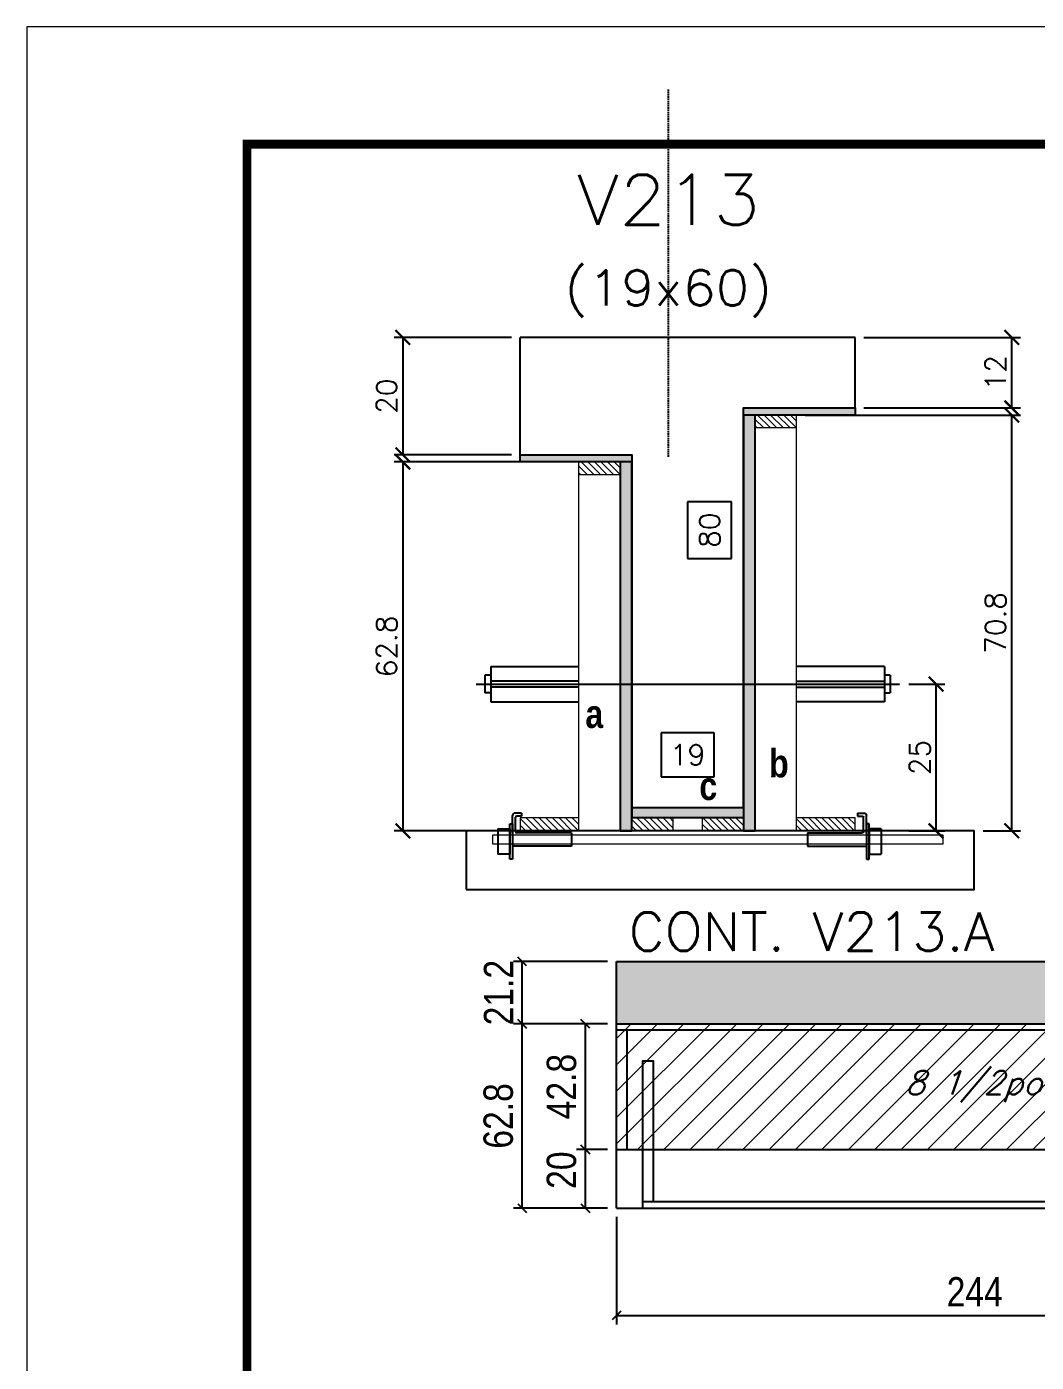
# Model space of a CAD drawing. Extents: x 137137 to 143418, y 10464 to 34486.
# Drawn here: x 141905.8 to 142249.6, y 31733.9 to 32188.6 of the extents above; entities that cross this region are included whole.
import ezdxf
from ezdxf.enums import TextEntityAlignment as Align

# ---------------------------------------------------------------- set-up
doc = ezdxf.new("R2010")
doc.units = 0
doc.linetypes.add('DASHED', pattern=[0.75, 0.5, -0.25])
doc.linetypes.add('HIDDEN', pattern=[0.375, 0.25, -0.125])
for name, color, linetype in [('barrote', 251, 'Continuous'), ('COTA', 241, 'Continuous'), ('Cota Seção (2x)', 4, 'Continuous'), ('detalhes', 4, 'Continuous'), ('Painéis', 200, 'Continuous'), ('presilha', 1, 'Continuous'), ('SARR_2.2x7', 40, 'Continuous'), ('SARR_3.5x7', 81, 'Continuous'), ('TENSOR', 3, 'Continuous'), ('texto', 7, 'Continuous'), ('Texto de Titulo', 7, 'Continuous'), ('Texto Qtd Sarr', 242, 'Continuous')]:
    doc.layers.add(name, color=color, linetype=linetype)
for name, color, linetype, lineweight in [('CONCRETO', 251, 'Continuous', 25), ('Folhas', 255, 'Continuous', 9), ('Hachura', 251, 'Continuous', 9), ('Madeira', 126, 'Continuous', 18), ('SARRAFO DE PRESSAO', 251, 'DASHED', 9), ('SCO-___-LAJ', 2, 'Continuous', 0), ('Texto Seção', 7, 'Continuous', 15)]:
    doc.layers.add(name, color=color, linetype=linetype, lineweight=lineweight)
doc.styles.add('COTA TECNICA', font='techl___.ttf', dxfattribs={"height": 10})
doc.styles.add('REGUA-120', font='ROMANS.shx', dxfattribs={"height": 15})
doc.styles.add('Romans', font='romans.shx')
doc.styles.add('TECNICA', font='techb___.ttf', dxfattribs={"height": 10})
doc.dimstyles.new('Cota Seção (2x)', dxfattribs={"dimtxt": 7, "dimasz": 5, "dimexe": 3, "dimexo": 3, "dimgap": 2, "dimtad": 3, "dimdec": 1, "dimlfac": 0.5, "dimzin": 12, "dimdsep": 46, "dimtxsty": 'Romans', "dimblk": 'ARCHTICK', "dimcen": 0, "dimclrd": 4, "dimclre": 4, "dimclrt": 1, "dimadec": 1, "dimazin": 3, "dimtfac": 1, "dimtdec": 1, "dimtmove": 0, "dimatfit": 3, "dimldrblk": 'OBLIQUE', "dimfxl": 1, "dimtolj": 1, "dimtzin": 12, "dimarcsym": 0})
doc.dimstyles.new('Cota Seção interna', dxfattribs={"dimtxt": 7, "dimasz": 6, "dimexe": 0.18, "dimexo": 2, "dimgap": -4, "dimtad": 3, "dimdec": 1, "dimlfac": 0.5, "dimzin": 12, "dimdsep": 46, "dimtxsty": 'Romans', "dimblk": 'ARCHTICK', "dimcen": 0.09, "dimse1": 1, "dimse2": 1, "dimsd1": 1, "dimsd2": 1, "dimclrd": 180, "dimclre": 5, "dimclrt": 1, "dimadec": 0, "dimazin": 3, "dimtfac": 1, "dimtdec": 1, "dimtofl": 0, "dimtmove": 0, "dimatfit": 3, "dimldrblk": 'ARCHTICK', "dimfxl": 1, "dimtolj": 1, "dimtzin": 0, "dimarcsym": 0})
doc.dimstyles.new('PAINEL', dxfattribs={"dimtxt": 10, "dimasz": 3, "dimexe": 3, "dimexo": 3, "dimgap": 3, "dimtad": 1, "dimdec": 1, "dimzin": 12, "dimdsep": 46, "dimtxsty": 'COTA TECNICA', "dimblk1": 'OBLIQUE', "dimblk2": 'OBLIQUE', "dimsah": 1, "dimcen": 0.9, "dimclrd": 4, "dimclre": 4, "dimclrt": 240, "dimadec": 1, "dimazin": 3, "dimtfac": 1, "dimtdec": 1, "dimtmove": 0, "dimatfit": 3, "dimfxl": 1, "dimtolj": 1, "dimtzin": 12, "dimarcsym": 0})

# ---------------------------------------------------------------- blocks, each defined once
blk = doc.blocks.new('9999999999')
at = {"layer": 'Folhas'}
blk.add_lwpolyline([(98138.98, 34190.21), (99623.98, 34190.21), (99623.98, 35240.21), (98138.98, 35240.21)], close=True, dxfattribs=at)
at = {"layer": 'Folhas', "color": 30, "const_width": 3}
blk.add_lwpolyline([(98213.98, 34230.21), (99583.98, 34230.21), (99583.98, 35200.21), (98213.98, 35200.21)], close=True, dxfattribs=at)
blk = doc.blocks.new('titulo1')
at = {"layer": 'Defpoints', "color": 252, "linetype": 'HIDDEN', "ltscale": 2}
blk.add_line((0, 0), (0, 125), dxfattribs=at)
at = {"layer": 'Defpoints', "style": 'Romans', "oblique": 15}
blk.add_attdef('FOLHA', text='', height=10, dxfattribs=at).set_placement((0, 15.58), align=Align.MIDDLE_CENTER)
at = {"layer": 'Texto Qtd Sarr', "color": 3, "style": 'Romans', "oblique": 15}
for tag, height, p in [('TITULO', 17, (0, 71.45)), ('SEÇÃO', 12, (0, 41.55))]:
    blk.add_attdef(tag, text='', height=height, dxfattribs=at).set_placement(p, align=Align.MIDDLE_CENTER)
blk = doc.blocks.new('*D17')
at = {"layer": 'Cota Seção (2x)', "color": 180, "lineweight": -2, "transparency": 16777216}
for p, q in [((142145.84, 32026.85), (142130.84, 32026.85)), ((142130.84, 32026.85), (142130.84, 32007.52)), ((142145.84, 32007.52), (142145.84, 32026.85)), ((142130.84, 32007.52), (142145.84, 32007.52))]:
    blk.add_line(p, q, dxfattribs=at)
at = {"layer": 'Defpoints', "color": 0, "transparency": 16777216}
for p in [(142149.84, 32082.81), (142149.84, 32082.81), (142149.84, 31922.81)]:
    blk.add_point(p, dxfattribs=at)
at = {"layer": 'Cota Seção (2x)', "color": 1, "transparency": 16777216, "insert": (142138.34, 32017.18), "char_height": 7, "attachment_point": 5, "rotation": 90, "style": 'Romans'}
blk.add_mtext('\\A1;80', dxfattribs=at)
blk = doc.blocks.new('_ArchTick')
at = {"color": 0, "linetype": 'ByBlock', "const_width": 0.15}
blk.add_lwpolyline([(-0.5, -0.5), (0.5, 0.5)], dxfattribs=at)
blk = doc.blocks.new('PRESILHA METÁLICA 1')
at = {"layer": 'presilha'}
for p, q in [((12, 21), (8.64, 21)), ((12, 21), (12, 19.5)), ((6, 15.5), (7.5, 15.5)), ((6, -2.5), (6, 15.5)), ((7.5, 10.64), (7.5, 19.86)), ((7.5, 15.5), (7.5, -2.5)), ((9, 11.57), (9, 18.93)), ((12, 19.5), (9.57, 19.5)), ((0, 13), (6, 13)), ((0, 13), (0, 0)), ((6, 13), (6, 0)), ((37.5, 11), (9.57, 11)), ((37.5, 11), (37.5, 4.1)), ((6, 0), (0, 0)), ((37.5, 4.1), (7.5, 4.1)), ((7.5, -2.5), (6, -2.5))]:
    blk.add_line(p, q, dxfattribs=at)
for centre, radius, start, end in [((8.64, 19.86), 1.14, 90, 180), ((9.57, 18.93), 0.57, 90, 180), ((9.57, 11.57), 0.57, 180, 270)]:
    blk.add_arc(centre, radius, start, end, dxfattribs=at)
blk = doc.blocks.new('*D18')
at = {"layer": 'Cota Seção (2x)', "color": 180, "lineweight": -2, "transparency": 16777216}
for p, q in [((142139.84, 31948.23), (142121.84, 31948.23)), ((142121.84, 31948.23), (142121.84, 31933.23)), ((142139.84, 31933.23), (142139.84, 31948.23)), ((142121.84, 31933.23), (142139.84, 31933.23))]:
    blk.add_line(p, q, dxfattribs=at)
at = {"layer": 'Defpoints', "color": 0, "transparency": 16777216}
for p in [(142149.84, 31929.23), (142111.84, 31914.81), (142149.84, 31914.81)]:
    blk.add_point(p, dxfattribs=at)
at = {"layer": 'Cota Seção (2x)', "color": 1, "transparency": 16777216, "insert": (142130.84, 31940.73), "char_height": 7, "attachment_point": 5, "style": 'Romans'}
blk.add_mtext('\\A1;19', dxfattribs=at)
blk = doc.blocks.new('*D96')
at = {"layer": 'COTA', "color": 4, "lineweight": -2, "transparency": 16777216}
for p, q in [((142090.84, 32040.41), (142030.87, 32040.41)), ((142033.87, 32040.41), (142033.87, 31914.81)), ((142090.84, 31914.81), (142030.87, 31914.81))]:
    blk.add_line(p, q, dxfattribs=at)
at = {"layer": 'Defpoints', "color": 0, "transparency": 16777216}
for p in [(142093.84, 32040.41), (142033.87, 31914.81), (142093.84, 31914.81)]:
    blk.add_point(p, dxfattribs=at)
at = {"layer": 'COTA', "color": 4, "lineweight": -2, "transparency": 16777216, "xscale": 5, "yscale": 5, "zscale": 5}
for p, rotation in [((142033.87, 32040.41), 90), ((142033.87, 31914.81), 270)]:
    blk.add_blockref('_ArchTick', p, dxfattribs=dict(at, rotation=rotation))
at = {"layer": 'COTA', "color": 1, "transparency": 16777216, "insert": (142028.37, 31977.61), "char_height": 7, "attachment_point": 5, "rotation": 90, "style": 'Romans'}
blk.add_mtext('\\A1;62.8', dxfattribs=at)
blk = doc.blocks.new('_Oblique')
at = {"color": 0, "linetype": 'ByBlock', "lineweight": -2}
blk.add_line((-0.5, -0.5), (0.5, 0.5), dxfattribs=at)
blk = doc.blocks.new('*D97')
at = {"layer": 'COTA', "color": 4, "lineweight": -2, "transparency": 16777216}
for p, q in [((142206.14, 31964.78), (142218.42, 31964.78)), ((142215.42, 31964.78), (142215.42, 31914.81)), ((142206.14, 31914.81), (142218.42, 31914.81))]:
    blk.add_line(p, q, dxfattribs=at)
at = {"layer": 'Defpoints', "color": 0, "transparency": 16777216}
for p in [(142203.14, 31964.78), (142203.14, 31914.81), (142215.42, 31914.81)]:
    blk.add_point(p, dxfattribs=at)
at = {"layer": 'COTA', "color": 4, "lineweight": -2, "transparency": 16777216, "xscale": 5, "yscale": 5, "zscale": 5}
for p, rotation in [((142215.42, 31964.78), 90), ((142215.42, 31914.81), 270)]:
    blk.add_blockref('_ArchTick', p, dxfattribs=dict(at, rotation=rotation))
at = {"layer": 'COTA', "color": 1, "transparency": 16777216, "insert": (142209.92, 31939.79), "char_height": 7, "attachment_point": 5, "rotation": 90, "style": 'Romans'}
blk.add_mtext('\\A1;25', dxfattribs=at)
blk = doc.blocks.new('*D98')
at = {"layer": 'COTA', "color": 4, "lineweight": -2, "transparency": 16777216}
for p, q in [((142070.84, 32082.81), (142030.87, 32082.81)), ((142033.87, 32082.81), (142033.87, 32042.81)), ((142070.84, 32042.81), (142030.87, 32042.81))]:
    blk.add_line(p, q, dxfattribs=at)
at = {"layer": 'Defpoints', "color": 0, "transparency": 16777216}
for p in [(142073.84, 32082.81), (142033.87, 32042.81), (142073.84, 32042.81)]:
    blk.add_point(p, dxfattribs=at)
at = {"layer": 'COTA', "color": 4, "lineweight": -2, "transparency": 16777216, "xscale": 5, "yscale": 5, "zscale": 5}
for p, rotation in [((142033.87, 32082.81), 90), ((142033.87, 32042.81), 270)]:
    blk.add_blockref('_ArchTick', p, dxfattribs=dict(at, rotation=rotation))
at = {"layer": 'COTA', "color": 1, "transparency": 16777216, "insert": (142028.37, 32062.81), "char_height": 7, "attachment_point": 5, "rotation": 90, "style": 'Romans'}
blk.add_mtext('\\A1;20', dxfattribs=at)
blk = doc.blocks.new('*D99')
at = {"layer": 'COTA', "color": 4, "lineweight": -2, "transparency": 16777216}
for p, q in [((142170.84, 32056.41), (142244.22, 32056.41)), ((142241.22, 31914.81), (142241.22, 32056.41)), ((142231.44, 31914.81), (142244.22, 31914.81))]:
    blk.add_line(p, q, dxfattribs=at)
at = {"layer": 'Defpoints', "color": 0, "transparency": 16777216}
for p in [(142167.84, 32056.41), (142241.22, 32056.41), (142228.44, 31914.81)]:
    blk.add_point(p, dxfattribs=at)
at = {"layer": 'COTA', "color": 4, "lineweight": -2, "transparency": 16777216, "xscale": 5, "yscale": 5, "zscale": 5}
for p, rotation in [((142241.22, 32056.41), 90), ((142241.22, 31914.81), 270)]:
    blk.add_blockref('_ArchTick', p, dxfattribs=dict(at, rotation=rotation))
at = {"layer": 'COTA', "color": 1, "transparency": 16777216, "insert": (142235.72, 31985.61), "char_height": 7, "attachment_point": 5, "rotation": 90, "style": 'Romans'}
blk.add_mtext('\\A1;70.8', dxfattribs=at)
blk = doc.blocks.new('*D100')
at = {"layer": 'COTA', "color": 4, "lineweight": -2, "transparency": 16777216}
for p, q in [((142190.84, 32082.81), (142244.22, 32082.81)), ((142241.22, 32058.81), (142241.22, 32082.81)), ((142190.84, 32058.81), (142244.22, 32058.81))]:
    blk.add_line(p, q, dxfattribs=at)
at = {"layer": 'Defpoints', "color": 0, "transparency": 16777216}
for p in [(142187.84, 32082.81), (142241.22, 32082.81), (142187.84, 32058.81)]:
    blk.add_point(p, dxfattribs=at)
at = {"layer": 'COTA', "color": 4, "lineweight": -2, "transparency": 16777216, "xscale": 5, "yscale": 5, "zscale": 5}
for p, rotation in [((142241.22, 32082.81), 90), ((142241.22, 32058.81), 270)]:
    blk.add_blockref('_ArchTick', p, dxfattribs=dict(at, rotation=rotation))
at = {"layer": 'COTA', "color": 1, "transparency": 16777216, "insert": (142235.72, 32070.81), "char_height": 7, "attachment_point": 5, "rotation": 90, "style": 'Romans'}
blk.add_mtext('\\A1;12', dxfattribs=at)
blk = doc.blocks.new('*D137')
at = {"layer": 'COTA', "color": 4, "linetype": 'ByBlock', "lineweight": -2, "transparency": 16777216}
for p, q in [((142106.61, 31783.33), (142106.61, 31746.77)), ((142350.61, 31783.33), (142350.61, 31746.77)), ((142106.61, 31749.77), (142350.61, 31749.77))]:
    blk.add_line(p, q, dxfattribs=at)
at = {"layer": 'Defpoints', "color": 0, "linetype": 'ByBlock', "transparency": 16777216}
for p in [(142106.61, 31786.33), (142350.61, 31786.33), (142350.61, 31749.77)]:
    blk.add_point(p, dxfattribs=at)
at = {"layer": 'COTA', "color": 4, "linetype": 'ByBlock', "lineweight": -2, "transparency": 16777216, "xscale": 3, "yscale": 3, "zscale": 3, "rotation": 180}
blk.add_blockref('_Oblique', (142106.61, 31749.77), dxfattribs=at)
at = {"layer": 'COTA', "color": 4, "linetype": 'ByBlock', "lineweight": -2, "transparency": 16777216, "xscale": 3, "yscale": 3, "zscale": 3}
blk.add_blockref('_Oblique', (142350.61, 31749.77), dxfattribs=at)
at = {"layer": 'COTA', "color": 240, "linetype": 'ByBlock', "transparency": 16777216, "insert": (142228.61, 31757.85), "char_height": 10, "attachment_point": 5, "style": 'COTA TECNICA'}
blk.add_mtext('\\A1;244', dxfattribs=at)
blk = doc.blocks.new('*D5474')
at = {"layer": 'COTA', "color": 4, "lineweight": -2, "transparency": 16777216}
for p, q in [((142103.61, 31806.33), (142093.03, 31806.33)), ((142096.03, 31786.33), (142096.03, 31806.33)), ((142103.61, 31786.33), (142093.03, 31786.33))]:
    blk.add_line(p, q, dxfattribs=at)
at = {"layer": 'Defpoints', "color": 0, "transparency": 16777216}
for p in [(142096.03, 31806.33), (142106.61, 31806.33), (142106.61, 31786.33)]:
    blk.add_point(p, dxfattribs=at)
at = {"layer": 'COTA', "color": 4, "lineweight": -2, "transparency": 16777216, "xscale": 3, "yscale": 3, "zscale": 3}
for p, rotation in [((142096.03, 31806.33), 90), ((142096.03, 31786.33), 270)]:
    blk.add_blockref('_Oblique', p, dxfattribs=dict(at, rotation=rotation))
at = {"layer": 'COTA', "color": 240, "transparency": 16777216, "insert": (142087.93, 31799.27), "char_height": 10, "attachment_point": 5, "rotation": 90, "style": 'COTA TECNICA'}
blk.add_mtext('\\A1;20', dxfattribs=at)
blk = doc.blocks.new('*D5475')
at = {"layer": 'COTA', "color": 4, "lineweight": -2, "transparency": 16777216}
for p, q in [((142103.61, 31849.13), (142093.03, 31849.13)), ((142096.03, 31806.33), (142096.03, 31849.13)), ((142103.61, 31806.33), (142093.03, 31806.33))]:
    blk.add_line(p, q, dxfattribs=at)
at = {"layer": 'Defpoints', "color": 0, "transparency": 16777216}
for p in [(142096.03, 31849.13), (142106.61, 31849.13), (142106.61, 31806.33)]:
    blk.add_point(p, dxfattribs=at)
at = {"layer": 'COTA', "color": 4, "lineweight": -2, "transparency": 16777216, "xscale": 3, "yscale": 3, "zscale": 3}
for p, rotation in [((142096.03, 31849.13), 90), ((142096.03, 31806.33), 270)]:
    blk.add_blockref('_Oblique', p, dxfattribs=dict(at, rotation=rotation))
at = {"layer": 'COTA', "color": 240, "transparency": 16777216, "insert": (142087.94, 31827.73), "char_height": 10, "attachment_point": 5, "rotation": 90, "style": 'COTA TECNICA'}
blk.add_mtext('\\A1;42.8', dxfattribs=at)
blk = doc.blocks.new('*D5476')
at = {"layer": 'COTA', "color": 4, "lineweight": -2, "transparency": 16777216}
for p, q in [((142103.61, 31849.13), (142071.53, 31849.13)), ((142074.53, 31786.33), (142074.53, 31849.13)), ((142103.61, 31786.33), (142071.53, 31786.33))]:
    blk.add_line(p, q, dxfattribs=at)
at = {"layer": 'Defpoints', "color": 0, "transparency": 16777216}
for p in [(142074.53, 31849.13), (142106.61, 31849.13), (142106.61, 31786.33)]:
    blk.add_point(p, dxfattribs=at)
at = {"layer": 'COTA', "color": 4, "lineweight": -2, "transparency": 16777216, "xscale": 3, "yscale": 3, "zscale": 3}
for p, rotation in [((142074.53, 31849.13), 90), ((142074.53, 31786.33), 270)]:
    blk.add_blockref('_Oblique', p, dxfattribs=dict(at, rotation=rotation))
at = {"layer": 'COTA', "color": 240, "transparency": 16777216, "insert": (142066.41, 31817.73), "char_height": 10, "attachment_point": 5, "rotation": 90, "style": 'COTA TECNICA'}
blk.add_mtext('\\A1;62.8', dxfattribs=at)
blk = doc.blocks.new('*D5477')
at = {"layer": 'COTA', "color": 4, "lineweight": -2, "transparency": 16777216}
for p, q in [((142103.61, 31870.33), (142071.53, 31870.33)), ((142074.53, 31849.13), (142074.53, 31870.33)), ((142103.61, 31849.13), (142071.53, 31849.13))]:
    blk.add_line(p, q, dxfattribs=at)
at = {"layer": 'Defpoints', "color": 0, "transparency": 16777216}
for p in [(142074.53, 31870.33), (142106.61, 31870.33), (142106.61, 31849.13)]:
    blk.add_point(p, dxfattribs=at)
at = {"layer": 'COTA', "color": 4, "lineweight": -2, "transparency": 16777216, "xscale": 3, "yscale": 3, "zscale": 3}
for p, rotation in [((142074.53, 31870.33), 90), ((142074.53, 31849.13), 270)]:
    blk.add_blockref('_Oblique', p, dxfattribs=dict(at, rotation=rotation))
at = {"layer": 'COTA', "color": 240, "transparency": 16777216, "insert": (142066.47, 31859.73), "char_height": 10, "attachment_point": 5, "rotation": 90, "style": 'COTA TECNICA'}
blk.add_mtext('\\A1;21.2', dxfattribs=at)

msp = doc.modelspace()

# ---------------------------------------------------------------- hatches: boundary and pattern name
at = {"layer": 'COTA', "linetype": 'ByBlock'}
h = msp.add_hatch(dxfattribs=at)
h.set_pattern_fill('AR-CONC', color=256, scale=0.03)
h.set_pattern_definition([(50, (4495.9943, 1461.874), (5.46554007, -0.47817257), [0.5715, -6.2865]), (355, (4495.994, 1461.874), (-1.05730264, 5.73170536), [0.4572, -5.02921753]), (100.4514447, (4496.4497, 1461.834), (4.40823741, 5.25353256), [0.48570026, -5.34270734]), (46.1842, (4495.994, 1463.398), (8.13237123, -1.26126984), [0.85725, -9.42975]), (96.6355576, (4496.672, 1463.293), (7.122124, 7.42278374), [0.7285507, -8.01406824]), (351.184151, (4495.994, 1463.398), (7.122124, 7.42278374), [0.685799, -7.54379196]), (21, (4496.7563, 1463.017), (4.54843174, -3.06795595), [0.5715, -6.2865]), (326, (4496.756, 1463.017), (1.85406085, 5.52563898), [0.4572, -5.0292]), (71.451445, (4497.1353, 1462.7614), (6.40249258, 2.45768307), [0.48570026, -5.34269813]), (37.5, (4495.9943, 1461.8741), (0.092658098, 2.536651166), [0, -4.96824, 0, -5.1054, 0, -5.04825]), (7.5, (4495.9943, 1461.874), (2.004589875, 3.005417245), [0, -2.91084, 0, -4.85394, 0, -1.92405]), (327.5, (4494.295, 1461.8741), (4.067717855, -0.17186232), [0, -1.905, 0, -5.9436, 0, -7.8867]), (317.5, (4493.533, 1461.874), (4.44387544, 0.76279473), [0, -2.4765, 0, -3.94716, 0, -5.6007])])
h.paths.add_polyline_path([(142106.61, 31870.33), (142106.61, 31849.13), (143287.61, 31849.13), (143287.61, 31870.33)])
at = {"layer": 'Hachura'}
h = msp.add_hatch(color=256, dxfattribs=at)
h.dxf.hatch_style = 1
h.paths.add_polyline_path([(142149.84, 32056.41), (142149.84, 32058.81), (142187.84, 32058.81), (142187.84, 32056.41)])
h = msp.add_hatch(color=256, dxfattribs=at)
h.dxf.hatch_style = 1
h.paths.add_polyline_path([(142153.84, 32056.41), (142149.84, 32056.41), (142149.84, 31914.81), (142153.84, 31914.81)])
h = msp.add_hatch(dxfattribs=at)
h.set_pattern_fill('ANSI31', color=256, scale=0.5, angle=270, style=0)
h.set_pattern_definition([(315, (165059.6576, 23748.7661), (1.12253202, 1.12253202), [])])
h.paths.add_polyline_path([(142153.84, 32052.01), (142153.84, 32056.41), (142167.84, 32056.41), (142167.84, 32052.01)])
h = msp.add_hatch(color=256, dxfattribs=at)
h.dxf.hatch_style = 1
h.paths.add_polyline_path([(142073.84, 32040.41), (142073.84, 32042.81), (142111.84, 32042.81), (142111.84, 32040.41)])
h = msp.add_hatch(dxfattribs=at)
h.set_pattern_fill('ANSI31', color=256, scale=0.5, angle=270, style=0)
h.set_pattern_definition([(315, (164999.6576, 23732.7661), (1.12253202, 1.12253202), [])])
h.paths.add_polyline_path([(142093.84, 32036.01), (142093.84, 32040.41), (142107.84, 32040.41), (142107.84, 32036.01)])
h = msp.add_hatch(color=256, dxfattribs=at)
h.dxf.hatch_style = 1
h.paths.add_polyline_path([(142111.84, 32040.41), (142107.84, 32040.41), (142107.84, 31914.81), (142111.84, 31914.81)])
h = msp.add_hatch(color=256, dxfattribs=at)
h.dxf.hatch_style = 1
h.paths.add_polyline_path([(142111.84, 31919.21), (142111.84, 31922.81), (142149.84, 31922.81), (142149.84, 31919.21)])
h = msp.add_hatch(dxfattribs=at)
h.set_pattern_fill('ANSI31', color=256, scale=0.5, angle=270, style=0)
h.set_pattern_definition([(315, (164965.6576, 23685.1661), (1.12253202, 1.12253202), [])])
h.paths.add_polyline_path([(142093.84, 31914.81), (142093.84, 31919.21), (142073.84, 31919.21), (142073.84, 31914.81)])
h = msp.add_hatch(dxfattribs=at)
h.set_pattern_fill('ANSI31', color=256, scale=0.5, angle=270, style=0)
h.set_pattern_definition([(315, (165068.4597, 23685.1661), (1.12253202, 1.12253202), [])])
h.paths.add_polyline_path([(142111.84, 31914.81), (142111.84, 31919.21), (142125.84, 31919.21), (142125.84, 31914.81)])
h = msp.add_hatch(dxfattribs=at)
h.set_pattern_fill('ANSI31', color=256, scale=0.5, angle=270, style=0)
h.set_pattern_definition([(315, (165068.4576, 23685.1661), (1.12253202, 1.12253202), [])])
h.paths.add_polyline_path([(142149.84, 31914.81), (142149.84, 31919.21), (142135.84, 31919.21), (142135.84, 31914.81)])
h = msp.add_hatch(dxfattribs=at)
h.set_pattern_fill('ANSI31', color=256, scale=0.5, angle=270, style=0)
h.set_pattern_definition([(315, (165059.6576, 23685.1661), (1.12253202, 1.12253202), [])])
h.paths.add_polyline_path([(142187.84, 31914.81), (142187.84, 31919.21), (142167.84, 31919.21), (142167.84, 31914.81)])
at = {"layer": 'Hachura', "linetype": 'ByBlock'}
h = msp.add_hatch(dxfattribs=at)
h.set_pattern_fill('ANSI31', color=256, scale=2)
h.set_pattern_definition([(45, (-19.205, 13.794), (-4.49012806, 4.49012806), [])])
h.paths.add_polyline_path([(142350.61, 31806.33), (142350.61, 31849.13), (142106.61, 31849.13), (142106.61, 31806.33)])
h.paths.add_polyline_path([(142197.12, 31819.74), (142264.74, 31819.74), (142270.24, 31835.71), (142202.62, 31835.71)], flags=24)

# ---------------------------------------------------------------- linework, layer by layer
at = {"ltscale": 3}
for p, q in [((142063.84, 31970.78), (142063.84, 31958.78)), ((142063.84, 31970.78), (142093.84, 31970.78)), ((142197.84, 31970.78), (142167.84, 31970.78)), ((142197.84, 31970.78), (142197.84, 31958.78)), ((142061.84, 31967.78), (142061.84, 31961.78)), ((142063.84, 31967.78), (142061.84, 31967.78)), ((142199.84, 31967.78), (142197.84, 31967.78)), ((142199.84, 31967.78), (142199.84, 31961.78)), ((142063.84, 31961.78), (142061.84, 31961.78)), ((142093.84, 31965.78), (142063.84, 31965.78)), ((142093.84, 31963.78), (142063.84, 31963.78)), ((142167.84, 31965.78), (142197.84, 31965.78)), ((142167.84, 31963.78), (142197.84, 31963.78)), ((142197.84, 31961.78), (142199.84, 31961.78)), ((142063.84, 31958.78), (142093.84, 31958.78)), ((142197.84, 31958.78), (142167.84, 31958.78))]:
    msp.add_line(p, q, dxfattribs=at)
at = {"layer": 'barrote'}
msp.add_lwpolyline([(142055.47, 31894.81), (142228.44, 31894.81), (142228.44, 31914.81), (142055.47, 31914.81)], close=True, dxfattribs=at)
at = {"layer": 'CONCRETO'}
for p, q in [((142073.84, 32042.81), (142073.84, 32082.81)), ((142187.84, 32058.81), (142187.84, 32082.81))]:
    msp.add_line(p, q, dxfattribs=at)
for points in [[(142187.84, 32082.81), (142149.84, 32082.81), (142149.84, 32082.81), (142149.84, 32082.81), (142149.84, 32082.81), (142111.84, 32082.81), (142073.84, 32082.81)], [(142111.84, 32042.81), (142111.84, 31919.21), (142111.84, 31919.21), (142111.84, 31922.81), (142149.84, 31922.81), (142149.84, 32051.41), (142149.84, 32051.41), (142149.84, 32058.81)]]:
    msp.add_lwpolyline(points, dxfattribs=at)
at = {"layer": 'COTA', "linetype": 'ByBlock'}
for p, q in [((142106.61, 31870.33), (143287.61, 31870.33)), ((142106.61, 31849.13), (142106.61, 31870.33))]:
    msp.add_line(p, q, dxfattribs=at)
at = {"layer": 'Madeira'}
for points in [[(142153.84, 32052.01), (142153.84, 32056.41), (142167.84, 32056.41), (142167.84, 32052.01)], [(142153.84, 32056.41), (142167.84, 32056.41), (142167.84, 31914.81), (142153.84, 31914.81)], [(142093.84, 32036.01), (142093.84, 32040.41), (142107.84, 32040.41), (142107.84, 32036.01)], [(142093.84, 32040.41), (142107.84, 32040.41), (142107.84, 31914.81), (142093.84, 31914.81)], [(142093.84, 31914.81), (142093.84, 31919.21), (142073.84, 31919.21), (142073.84, 31914.81)], [(142111.84, 31914.81), (142111.84, 31919.21), (142125.84, 31919.21), (142125.84, 31914.81)], [(142149.84, 31914.81), (142149.84, 31919.21), (142135.84, 31919.21), (142135.84, 31914.81)], [(142187.84, 31914.81), (142187.84, 31919.21), (142167.84, 31919.21), (142167.84, 31914.81)]]:
    msp.add_lwpolyline(points, close=True, dxfattribs=at)
at = {"layer": 'Painéis', "linetype": 'ByBlock'}
for p, q in [((142106.61, 31849.13), (143287.61, 31849.13)), ((142106.61, 31786.33), (142106.61, 31849.13)), ((142106.61, 31806.33), (142350.61, 31806.33)), ((142106.61, 31786.33), (142524.61, 31786.33))]:
    msp.add_line(p, q, dxfattribs=at)
at = {"layer": 'Painéis'}
for points in [[(142149.84, 32056.41), (142149.84, 32058.81), (142187.84, 32058.81), (142187.84, 32056.41)], [(142153.84, 32056.41), (142149.84, 32056.41), (142149.84, 31914.81), (142153.84, 31914.81)], [(142073.84, 32040.41), (142073.84, 32042.81), (142111.84, 32042.81), (142111.84, 32040.41)], [(142111.84, 32040.41), (142107.84, 32040.41), (142107.84, 31914.81), (142111.84, 31914.81)], [(142111.84, 31919.21), (142111.84, 31922.81), (142149.84, 31922.81), (142149.84, 31919.21)]]:
    msp.add_lwpolyline(points, close=True, dxfattribs=at)
at = {"layer": 'SARR_2.2x7', "linetype": 'Continuous'}
for p, q in [((142350.61, 31846.93), (142106.61, 31846.93)), ((142342.11, 31788.53), (142115.61, 31788.53))]:
    msp.add_line(p, q, dxfattribs=at)
at = {"layer": 'SARR_3.5x7'}
msp.add_line((142110.11, 31846.93), (142110.11, 31806.33), dxfattribs=at)
msp.add_lwpolyline([(142115.61, 31786.33), (142115.61, 31836.53), (142119.11, 31836.53), (142119.11, 31788.53)], dxfattribs=at)
at = {"layer": 'SCO-___-LAJ', "color": 1}
msp.add_lwpolyline([(142064.48, 31913.48), (142217.78, 31913.48), (142217.78, 31910.28), (142064.48, 31910.28)], close=True, dxfattribs=at)
at = {"layer": 'TENSOR', "linetype": 'HIDDEN', "ltscale": 0.5}
msp.add_line((142058.84, 31964.78), (142203.14, 31964.78), dxfattribs=at)

# ---------------------------------------------------------------- block references
at = {"layer": 'presilha', "yscale": 0.6666666666666666, "zscale": 0.6666666666666666}
for p, xscale in [((142066.26, 31906.84), 0.6666666666666666), ((142196.71, 31906.84), -0.6666666666666666)]:
    msp.add_blockref('PRESILHA METÁLICA 1', p, dxfattribs=dict(at, xscale=xscale))
at = {"layer": 'SARRAFO DE PRESSAO', "color": 6, "linetype": 'ByBlock'}
msp.add_blockref('9999999999', (43766.81, -3051.58), dxfattribs=at)
at = {"layer": 'Texto Seção'}
ref = msp.add_blockref('titulo1', (142124.32, 32042.19), dxfattribs=at)
ref.add_attrib('TITULO', 'V213', dxfattribs={"layer": 'Texto de Titulo', "color": 7, "height": 17, "style": 'Romans', "width": 1.1}).set_placement((142124.32, 32129.69), align=Align.MIDDLE_CENTER)
ref.add_attrib('SEÇÃO', '(19x60)', dxfattribs={"layer": 'Texto de Titulo', "color": 7, "height": 12, "style": 'Romans', "width": 1.1}).set_placement((142124.32, 32099.69), align=Align.MIDDLE_CENTER)

# ---------------------------------------------------------------- texts
at = {"layer": 'detalhes', "style": 'TECNICA'}
for s, p in [('a', (142096.01, 31949.84)), ('b', (142158.55, 31933)), ('c', (142134.82, 31925.3))]:
    msp.add_text(s, height=9.6, dxfattribs=at).set_placement(p)
at = {"layer": 'texto', "color": 2, "insert": (142233.49, 31827.72), "char_height": 8, "attachment_point": 5, "style": 'Romans'}
msp.add_mtext('{\\Q19;\\C256;8 1/2pont}', dxfattribs=at)
at = {"layer": 'Texto Seção', "style": 'REGUA-120', "width": 1.05}
msp.add_text('CONT. V213.A', height=13, dxfattribs=at).set_placement((142110.77, 31874.01))

# ---------------------------------------------------------------- dimensions: what is measured, and where the dimension line sits
at = {"layer": 'COTA'}
for base, p1, p2, dimstyle, picture, middle in [((142033.87, 32042.81), (142073.84, 32082.81), (142073.84, 32042.81), 'Cota Seção (2x)', '*D98', (142033.87, 32062.81)), ((142241.22, 32082.81), (142187.84, 32058.81), (142187.84, 32082.81), 'Cota Seção (2x)', '*D100', (142241.22, 32070.81)), ((142096.03, 31806.33), (142106.61, 31786.33), (142106.61, 31806.33), 'PAINEL', '*D5474', (142096.03, 31799.27))]:
    dim = msp.add_linear_dim(base=base, p1=p1, p2=p2, angle=90, dimstyle=dimstyle, dxfattribs=at)
    dim.commit()
    dim.dimension.update_dxf_attribs({"geometry": picture, "text_midpoint": middle, "dimtype": 160})
for base, p1, p2, dimstyle, picture, middle in [((142241.22, 32056.41), (142228.44, 31914.81), (142167.84, 32056.41), 'Cota Seção (2x)', '*D99', (142235.72, 31985.61)), ((142033.87, 31914.81), (142093.84, 32040.41), (142093.84, 31914.81), 'Cota Seção (2x)', '*D96', (142028.37, 31977.61)), ((142215.42, 31914.81), (142203.14, 31964.78), (142203.14, 31914.81), 'Cota Seção (2x)', '*D97', (142209.92, 31939.79)), ((142074.53, 31849.13), (142106.61, 31786.33), (142106.61, 31849.13), 'PAINEL', '*D5476', (142066.41, 31817.73))]:
    dim = msp.add_linear_dim(base=base, p1=p1, p2=p2, angle=90, dimstyle=dimstyle, dxfattribs=at)
    dim.commit()
    dim.dimension.update_dxf_attribs({"geometry": picture, "text_midpoint": middle})
dim = msp.add_linear_dim(base=(142074.53, 31870.33), p1=(142106.61, 31849.13), p2=(142106.61, 31870.33), angle=90, dimstyle='PAINEL', override={"dimtmove": 1}, dxfattribs=at)
dim.commit()
dim.dimension.update_dxf_attribs({"geometry": '*D5477', "text_midpoint": (142074.53, 31859.73), "dimtype": 160})
dim = msp.add_linear_dim(base=(142096.03, 31849.13), p1=(142106.61, 31806.33), p2=(142106.61, 31849.13), angle=90, dimstyle='PAINEL', override={"dimtmove": 1}, dxfattribs=at)
dim.commit()
dim.dimension.update_dxf_attribs({"geometry": '*D5475', "text_midpoint": (142087.94, 31827.73)})
at = {"layer": 'COTA', "linetype": 'ByBlock'}
dim = msp.add_linear_dim(base=(142350.61, 31749.77), p1=(142106.61, 31786.33), p2=(142350.61, 31786.33), dimstyle='PAINEL', dxfattribs=at)
dim.commit()
dim.dimension.update_dxf_attribs({"geometry": '*D137', "text_midpoint": (142228.61, 31757.85)})
at = {"layer": 'Cota Seção (2x)'}
dim = msp.add_linear_dim(base=(142149.84, 32082.81), p1=(142149.84, 31922.81), p2=(142149.84, 32082.81), angle=90, dimstyle='Cota Seção interna', dxfattribs=at)
dim.commit()
dim.dimension.update_dxf_attribs({"geometry": '*D17', "text_midpoint": (142149.84, 32017.18), "dimtype": 160})
dim = msp.add_linear_dim(base=(142149.84, 31929.23), p1=(142111.84, 31914.81), p2=(142149.84, 31914.81), dimstyle='Cota Seção interna', dxfattribs=at)
dim.commit()
dim.dimension.update_dxf_attribs({"geometry": '*D18', "text_midpoint": (142130.84, 31929.23), "dimtype": 160})

doc.saveas('drawing.dxf')
